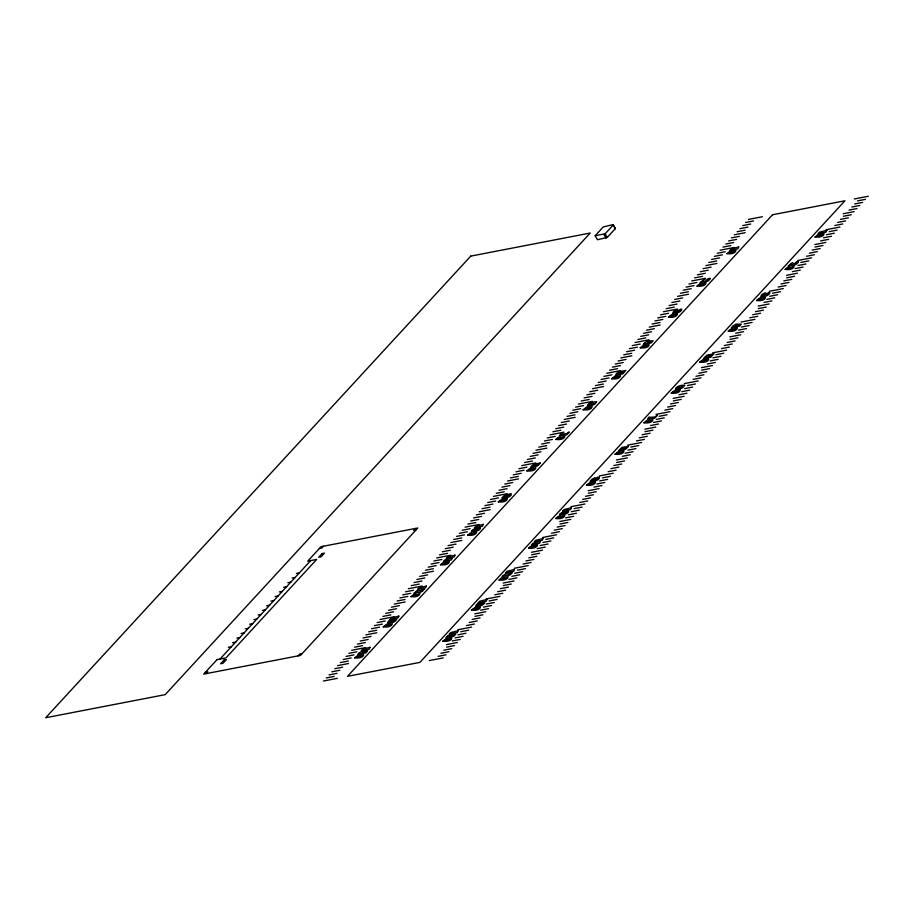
<?xml version="1.0" encoding="UTF-8"?>
<svg xmlns="http://www.w3.org/2000/svg" width="914" height="914" viewBox="0 0 914 914"><rect width="100%" height="100%" fill="white"/><g stroke="black" fill="none" stroke-linecap="round" stroke-linejoin="round"><path stroke-width="1.37" d="M613.043 224.604L615.316 228.626L613.043 224.604L603.274 226.912L595.174 235.721L597.242 239.354M595.174 235.721L605.125 233.801L613.237 224.993M597.436 239.742L607.204 237.434L615.316 228.626M206.096 673.641L207.798 671.79L205.41 672.247M323.419 546.229L321.717 548.08L319.329 548.537M220.011 659.063L310.691 560.579M298.09 655.864L299.792 654.024L302.18 653.556M415.413 528.463L413.711 530.303L416.099 529.846M748.429 219.417L762.367 216.732M854.361 198.955L868.3 196.27M745.596 222.502L753.559 220.96M857.503 200.886L865.467 199.343M742.762 225.575L750.725 224.033M854.67 203.959L862.633 202.417M739.929 228.649L747.892 227.118M851.837 207.032L859.8 205.501M737.095 231.733L745.059 230.191M849.003 210.117L856.966 208.575M734.262 234.807L745.207 232.693M843.176 213.773L854.133 211.648M731.429 237.88L739.392 236.349M843.336 216.264L851.3 214.733M728.595 240.965L736.558 239.422M840.503 219.349L848.466 217.806M725.762 244.038L733.725 242.496M837.67 222.422L845.633 220.891M722.928 247.111L730.892 245.58M834.836 225.507L842.799 223.964M839.966 227.038L826.028 229.734M720.095 250.196L734.033 247.5M717.261 253.269L725.225 251.738M829.169 231.653L837.133 230.122M714.428 256.354L722.391 254.812M826.336 234.738L834.299 233.196M711.595 259.427L719.558 257.885M823.503 237.811L831.466 236.269M708.761 262.501L716.725 260.97M820.658 240.885L828.632 239.354M705.928 265.586L716.873 263.472M814.842 244.541L825.799 242.427M703.095 268.659L711.058 267.117M814.991 247.043L822.966 245.5M700.261 271.732L708.224 270.201M812.158 250.116L820.132 248.585M697.416 274.817L705.391 273.275M809.324 253.201L817.299 251.658M694.583 277.89L702.558 276.348M806.491 256.274L814.454 254.732M691.749 280.964L705.688 278.279M797.682 260.513L811.621 257.817M688.916 284.048L696.891 282.506M800.824 262.432L808.787 260.89M686.083 287.122L694.057 285.591M797.991 265.506L805.954 263.975M683.249 290.206L691.213 288.664M795.157 268.59L803.12 267.048M680.416 293.28L688.379 291.737M792.324 271.664L800.287 270.121M677.582 296.353L688.539 294.239M786.508 275.32L797.454 273.206M674.749 299.438L682.712 297.895M786.657 277.822L794.62 276.279M671.916 302.511L679.879 300.969M783.824 280.895L791.787 279.353M669.082 305.584L677.046 304.054M780.99 283.968L788.953 282.437M666.249 308.669L674.212 307.127M778.157 287.053L786.12 285.511M663.415 311.743L677.354 309.046M769.348 291.28L783.287 288.584M660.582 314.816L668.545 313.285M772.49 293.2L780.453 291.669M657.749 317.901L665.712 316.358M769.657 296.285L777.62 294.742M654.915 320.974L662.879 319.443M766.823 299.358L774.786 297.827M652.082 324.059L660.045 322.516M763.99 302.443L771.953 300.9M649.248 327.132L660.205 325.018M758.163 306.087L769.12 303.974M646.415 330.205L654.378 328.674M758.323 308.589L766.286 307.058M643.582 333.29L651.545 331.748M755.49 311.674L763.453 310.132M640.748 336.363L648.712 334.821M752.656 314.747L760.619 313.205M637.915 339.437L645.878 337.906M749.823 317.821L757.786 316.29M635.081 342.522L649.02 339.825M741.014 322.059L754.953 319.363M632.248 345.595L640.211 344.052M744.156 323.979L752.119 322.436M629.415 348.668L637.378 347.137M741.323 327.052L749.286 325.521M626.581 351.753L634.544 350.211M738.489 330.137L746.452 328.594M623.748 354.826L631.711 353.284M735.656 333.21L743.619 331.679M620.914 357.911L631.86 355.786M729.829 336.866L740.786 334.752M618.081 360.984L626.044 359.442M729.989 339.368L737.952 337.826M615.248 364.058L623.211 362.527M727.156 342.442L735.119 340.911M612.414 367.142L620.378 365.6M724.322 345.526L732.285 343.984M609.581 370.216L617.544 368.673M721.489 348.6L729.452 347.057M606.747 373.289L620.686 370.604M712.68 352.827L726.619 350.142M603.914 376.374L611.877 374.831M715.822 354.758L723.785 353.215M601.081 379.447L609.044 377.905M712.977 357.831L720.952 356.289M598.247 382.52L606.211 380.989M710.144 360.904L718.118 359.373M595.414 385.605L603.377 384.063M707.31 363.989L715.285 362.447M592.569 388.678L603.526 386.565M701.495 367.645L712.452 365.531M589.736 391.752L597.71 390.221M701.644 370.147L709.618 368.605M586.902 394.837L594.877 393.294M698.81 373.22L706.773 371.678M584.069 397.91L592.044 396.379M695.977 376.294L703.94 374.763M581.235 400.995L589.21 399.452M693.143 379.379L701.107 377.836M578.402 404.068L592.341 401.372M684.335 383.606L698.273 380.909M575.569 407.141L583.532 405.61M687.477 385.525L695.44 383.994M572.735 410.226L580.698 408.684M684.643 388.61L692.606 387.068M569.902 413.299L577.865 411.757M681.81 391.683L689.773 390.141M567.068 416.373L575.032 414.842M678.976 394.757L686.94 393.226M564.235 419.457L575.192 417.344M673.161 398.413L684.106 396.299M561.402 422.531L569.365 420.988M673.31 400.915L681.273 399.372M558.568 425.604L566.531 424.073M670.476 403.988L678.439 402.457M555.735 428.689L563.698 427.146M667.643 407.073L675.606 405.53M552.901 431.762L560.865 430.231M664.809 410.146L672.773 408.615M550.068 434.847L564.007 432.151M656.001 414.385L669.939 411.688M547.235 437.92L555.198 436.378M659.143 416.304L667.106 414.762M544.401 440.994L552.364 439.463M656.309 419.377L664.272 417.847M541.568 444.078L549.531 442.536M653.476 422.462L661.439 420.92M538.734 447.152L546.698 445.609M650.642 425.536L658.606 423.993M535.901 450.225L546.858 448.111M644.816 429.192L655.772 427.078M533.068 453.31L541.031 451.767M644.976 431.694L652.939 430.151M530.234 456.383L538.197 454.841M642.142 434.767L650.105 433.225M527.401 459.456L535.364 457.925M639.309 437.84L647.272 436.309M524.567 462.541L532.531 460.999M636.475 440.925L644.439 439.383M521.734 465.614L535.673 462.93M627.667 445.152L641.605 442.467M518.901 468.699L526.864 467.157M630.809 447.083L638.772 445.541M516.067 471.773L524.03 470.23M627.975 450.156L635.938 448.614M513.234 474.846L521.197 473.315M625.142 453.23L633.105 451.699M510.4 477.931L518.364 476.388M622.308 456.315L630.272 454.772M507.567 481.004L518.512 478.89M616.482 459.959L627.438 457.845M504.734 484.077L512.697 482.546M616.642 462.461L624.605 460.93M501.9 487.162L509.863 485.62M613.808 465.546L621.771 464.004M499.067 490.235L507.03 488.693M610.975 468.619L618.938 467.077M496.233 493.309L504.197 491.778M608.13 471.693L616.105 470.162M493.4 496.393L507.339 493.697M599.333 475.931L613.271 473.235M490.567 499.467L498.53 497.924M602.463 477.851L610.438 476.32M487.733 502.54L495.696 501.009M599.63 480.935L607.604 479.393M484.888 505.625L492.863 504.082M596.796 484.009L604.771 482.466M482.055 508.698L490.03 507.167M593.963 487.082L601.938 485.551M479.222 511.783L490.178 509.658M588.148 490.738L599.093 488.624M476.388 514.856L484.363 513.314M588.296 493.24L596.259 491.698M473.555 517.93L481.529 516.399M585.463 496.313L593.426 494.782M470.721 521.014L478.696 519.472M582.629 499.398L590.593 497.856M467.888 524.088L475.851 522.545M579.796 502.472L587.759 500.929M465.055 527.161L478.993 524.476M570.987 506.699L584.926 504.014M462.221 530.246L470.184 528.703M574.129 508.63L582.092 507.087M459.388 533.319L467.351 531.777M571.296 511.703L579.259 510.161M456.554 536.392L464.518 534.861M568.462 514.788L576.426 513.245M453.721 539.477L461.684 537.935M565.629 517.861L573.592 516.319M450.888 542.55L461.844 540.437M559.814 521.517L570.759 519.403M296.376 573.466L299.358 572.884M448.054 545.635L456.017 544.093M559.962 524.019L567.925 522.477M292.126 578.082L295.108 577.511M445.221 548.708L453.184 547.166M557.129 527.092L565.092 525.55M442.387 551.782L450.351 550.251M554.295 530.166L562.259 528.635M287.864 582.698L290.858 582.127M439.554 554.867L447.517 553.324M551.462 533.25L559.425 531.708M283.614 587.314L286.608 586.742M436.721 557.94L450.659 555.244M542.653 537.478L556.592 534.781M433.887 561.013L441.85 559.482M545.795 539.397L553.758 537.866M279.364 591.929L282.357 591.358M431.054 564.098L439.017 562.556M542.962 542.482L550.925 540.939M275.114 596.545L278.107 595.974M428.22 567.171L436.184 565.629M540.128 545.555L548.092 544.013M425.387 570.245L433.35 568.714M537.295 548.629L545.258 547.098M270.864 601.161L273.857 600.589M422.554 573.329L433.499 571.216M531.468 552.284L542.425 550.171M266.614 605.776L269.607 605.205M419.72 576.403L427.683 574.872M531.628 554.787L539.591 553.256M416.887 579.487L424.85 577.945M528.795 557.871L536.758 556.329M262.364 610.392L265.357 609.821M414.053 582.561L422.017 581.018M525.961 560.945L533.925 559.402M258.114 615.008L261.107 614.437M411.22 585.634L419.183 584.103M523.128 564.018L531.091 562.487M408.387 588.719L422.325 586.023M514.319 568.257L528.258 565.56M253.864 619.623L256.857 619.052M405.553 591.792L413.516 590.25M517.461 570.176L525.424 568.634M249.613 624.239L252.607 623.668M402.72 594.865L410.683 593.335M514.628 573.249L522.591 571.718M399.886 597.95L407.85 596.408M511.794 576.334L519.758 574.792M245.363 628.855L248.357 628.284M397.053 601.024L405.016 599.481M508.961 579.407L516.924 577.865M241.113 633.482L244.095 632.899M394.22 604.097L405.165 601.983M503.134 583.063L514.091 580.95M391.386 607.182L399.349 605.639M503.294 585.566L511.257 584.023M236.863 638.098L239.845 637.515M388.553 610.255L396.516 608.713M500.449 588.639L508.424 587.108M232.613 642.713L235.595 642.131M385.719 613.34L393.683 611.797M497.616 591.724L505.591 590.181M382.886 616.413L390.849 614.871M494.782 594.797L502.757 593.255M228.363 647.329L231.345 646.746M380.053 619.486L393.991 616.801M485.985 599.024L499.924 596.339M377.208 622.571L385.182 621.029M489.116 600.955L497.09 599.413M374.374 625.644L382.349 624.102M486.282 604.028L494.257 602.486M371.541 628.718L379.516 627.187M483.449 607.102L491.412 605.571M368.708 631.803L376.682 630.26M480.615 610.186L488.579 608.644M365.874 634.876L376.831 632.762M474.8 613.842L485.745 611.717M363.041 637.949L371.015 636.418M474.949 616.333L482.912 614.802M360.207 641.034L368.171 639.492M472.115 619.418L480.079 617.875M357.374 644.107L365.337 642.565M469.282 622.491L477.245 620.949M354.541 647.181L362.504 645.65M466.448 625.576L474.412 624.034M351.707 650.265L365.646 647.569M457.64 629.803L471.578 627.107M348.874 653.339L356.837 651.808M460.782 631.723L468.745 630.192M346.04 656.423L354.004 654.881M457.948 634.807L465.912 633.265M343.207 659.497L351.17 657.954M455.115 637.881L463.078 636.338M340.374 662.57L348.337 661.039M452.281 640.954L460.245 639.423M337.54 665.655L348.497 663.53M446.466 644.61L457.411 642.496M334.707 668.728L342.67 667.186M446.615 647.112L454.578 645.57M331.873 671.801L339.837 670.27M443.781 650.185L451.745 648.654M329.04 674.886L337.003 673.344M440.948 653.27L448.911 651.728M326.207 677.96L334.17 676.417M438.114 656.343L446.078 654.801M323.373 681.033L337.312 678.348M429.306 660.571L443.244 657.886M605.125 233.801L607.204 237.434M603.971 234.452L606.051 238.074M540.323 463.055L537.329 466.014L530.611 467.237L533.89 464.038L540.323 463.055M628.444 446.409L625.45 449.357L618.732 450.591L622.011 447.38L628.444 446.409M391.375 622.103C392.643 624.136 399.818 617.784 395.065 618.984L393.648 620.515C397.156 619.738 391.329 622.263 393.397 620.263L388.941 621.828L392.723 619.429C388.004 619.144 384.771 626.124 391.375 622.103M479.496 605.445C480.798 607.433 487.836 601.229 483.175 602.326L481.769 603.857C485.265 603.08 479.439 605.605 481.507 603.606L477.005 605.114L479.427 604.314L480.844 602.772C476.125 602.486 472.892 609.478 479.496 605.445M676.52 312.394C677.788 314.427 684.952 308.075 680.199 309.275L678.782 310.806C682.358 310.029 676.326 312.565 678.531 310.554L674.029 312.062L676.451 311.263L677.868 309.72C673.15 309.435 669.916 316.427 676.52 312.394M764.63 295.736C765.898 297.781 773.073 291.429 768.32 292.617L766.903 294.159C770.479 293.371 764.435 295.919 766.652 293.897L762.196 295.473L765.978 293.074C761.259 292.777 758.026 299.769 764.63 295.736M621.977 372.535L619.863 374.443L615.396 375.186L617.281 372.752L620.926 371.37L619.509 372.901C612.768 374.843 623.462 373.312 621.874 371.198L625.827 370.49L622.788 373.78L621.52 374.032L623.268 372.124L621.977 372.535M710.098 355.877L707.973 357.797L703.517 358.528L706.785 355.306L709.047 354.712L705.322 357.123L708.647 356.494L709.984 354.541L713.937 353.832L710.909 357.134L709.63 357.374L711.389 355.466L710.098 355.877M424.222 589.096L422.736 590.947A2.662 0.88 -29.8 0 1 421.263 591.884L419.206 592.443L416.841 591.461L413.928 593.403L418.178 589.804C418.646 591.964 424.747 590.01 421.034 590.387L422.291 589.004L424.222 589.096M512.331 572.438L510.857 574.3A2.662 0.88 -29.8 0 1 509.384 575.226L507.316 575.786L504.951 574.803L502.049 576.745L506.299 573.147C506.813 575.352 512.857 573.307 509.144 573.729L510.412 572.358L512.331 572.438M710.315 278.519L708.841 280.381A2.662 0.88 -29.8 0 1 707.356 281.306L705.3 281.878L702.935 280.884L700.033 282.837L704.271 279.238C704.797 281.432 710.841 279.398 707.128 279.81L708.396 278.439L710.315 278.519M798.436 261.872L796.951 263.723A2.662 0.88 -29.8 0 1 795.477 264.66L793.421 265.22L791.056 264.226L788.142 266.18L792.392 262.581C792.906 264.774 798.95 262.741 795.237 263.163L796.505 261.781L798.436 261.872M502.197 497.742C503.785 499.455 512.548 496.519 511.257 493.754C509.029 493.092 502.392 498.518 505.373 496.119L506.79 494.577L504.082 495.742L502.197 497.742M590.307 481.084C591.895 482.809 600.669 479.861 599.378 477.108C597.15 476.434 590.513 481.861 593.494 479.462L594.911 477.919L592.192 479.085L590.307 481.084M596.568 402.011L594.626 404.308L591.906 405.473L593.323 403.931C596.305 401.543 589.667 406.959 587.439 406.296C586.342 403.394 594.146 401.143 596.568 402.011M684.689 385.354L682.735 387.662L680.027 388.816L681.444 387.285C684.415 384.885 677.777 390.301 675.56 389.638C674.463 386.748 682.267 384.497 684.689 385.354M354.701 657.863C367.062 659.611 366.091 647.866 354.701 657.863M383.274 626.867C395.636 628.615 394.665 616.87 383.274 626.867M410.946 596.648C423.296 598.396 422.325 586.662 410.946 596.648M440.434 564.761C452.796 566.497 451.824 554.764 440.434 564.761M467.671 535.17C480.033 536.918 479.062 525.184 467.671 535.17M471.521 531C483.872 532.748 482.9 521.003 471.521 531M442.822 641.205C455.172 642.953 454.201 631.22 442.822 641.205M498.358 501.855C510.709 503.603 509.738 491.858 498.358 501.855M471.396 610.209C483.746 611.957 482.775 600.224 471.396 610.209M526.887 470.87C539.237 472.618 538.266 460.873 526.887 470.87M499.055 580.002C511.417 581.738 510.446 570.005 499.055 580.002M555.826 439.44C568.177 441.188 567.206 429.443 555.826 439.44M528.555 548.103C540.905 549.84 539.934 538.106 528.555 548.103M583.132 409.78C595.494 411.529 594.523 399.784 583.132 409.78M555.792 518.524C568.142 520.26 567.171 508.527 555.792 518.524M559.631 514.342C571.993 516.09 571.022 504.357 559.631 514.342M611.626 378.796C623.976 380.544 623.017 368.81 611.626 378.796M586.468 485.197C598.83 486.945 597.859 475.211 586.468 485.197M640.188 347.823C652.539 349.571 651.568 337.837 640.188 347.823M615.008 454.212C627.358 455.96 626.387 444.227 615.008 454.212M668.42 317.158C680.77 318.906 679.799 307.173 668.42 317.158M643.947 422.782C656.298 424.53 655.327 412.797 643.947 422.782M697.039 286.082C709.39 287.819 708.419 276.085 697.039 286.082M671.253 393.123C683.603 394.871 682.632 383.137 671.253 393.123M726.916 253.635C739.277 255.372 738.306 243.638 726.916 253.635M699.747 362.15C712.097 363.886 711.126 352.153 699.747 362.15M728.298 331.176C740.66 332.913 739.689 321.18 728.298 331.176M756.541 300.512C768.891 302.248 767.92 290.515 756.541 300.512M785.16 269.424C797.511 271.172 796.54 259.427 785.16 269.424M815.037 236.977C827.387 238.714 826.416 226.98 815.037 236.977M509.932 495.319L506.756 496.211L509.932 495.319M588.833 404.548L591.952 403.828L588.833 404.548M598.042 478.673L594.865 479.564L598.042 478.673M676.954 387.89L680.073 387.182L676.954 387.89M370.067 647.318L369.233 649.191L361.27 650.722L362.687 649.191L370.067 647.318M398.87 616.093L398.036 617.955L390.072 619.486L391.489 617.955L398.87 616.093M426.324 586.091L425.49 587.953L417.527 589.496L418.943 587.965L426.324 586.091M452.224 558.1L451.39 559.962L443.427 561.504L444.844 559.974L452.224 558.1M454.955 555.141L454.121 557.003L446.158 558.545L447.574 557.003L454.955 555.141M483.3 524.35L482.478 526.213L474.503 527.755L475.92 526.213L483.3 524.35M458.188 630.671L457.354 632.534L449.391 634.076L450.808 632.534L458.188 630.671M486.979 599.435L486.145 601.298L478.182 602.84L479.599 601.298L486.979 599.435M514.433 569.433L513.611 571.307L505.648 572.838L507.053 571.307L514.433 569.433M540.334 541.454L539.511 543.316L531.548 544.847L532.953 543.316L540.334 541.454M543.065 538.483L542.242 540.345L534.279 541.888L535.684 540.345L543.065 538.483M571.421 507.693L570.587 509.555L562.624 511.097L564.041 509.566L571.421 507.693M738.706 246.974L737.872 248.848L729.909 250.379L731.326 248.848L738.706 246.974M826.816 230.328L825.993 232.19L818.019 233.733L819.435 232.19L826.816 230.328M362.447 655.567L356.506 657.006L362.447 655.567M391.021 624.57L385.091 626.01L391.021 624.57M418.692 594.351L412.694 595.734L418.692 594.351M448.18 562.453L442.193 563.835L448.18 562.453M475.417 532.873L469.476 534.313L475.417 532.873M479.267 528.703L473.326 530.143L479.267 528.703M506.105 499.558L500.164 500.998L506.105 499.558M534.633 468.574L528.692 470.013L534.633 468.574M563.572 437.143L557.586 438.526L563.572 437.143M590.878 407.484L584.937 408.924L590.878 407.484M619.372 376.499L613.431 377.939L619.372 376.499M450.568 638.909L444.581 640.291L450.568 638.909M647.935 345.526L641.936 346.909L647.935 345.526M479.142 607.913L473.155 609.295L479.142 607.913M676.166 314.862L670.179 316.244L676.166 314.862M506.802 577.694L500.861 579.145L506.802 577.694M704.785 283.786L698.844 285.225L704.785 283.786M536.301 545.795L530.314 547.189L536.301 545.795M734.662 251.327L728.675 252.721L734.662 251.327M563.538 516.216L557.551 517.598L563.538 516.216M567.377 512.046L561.39 513.428L567.377 512.046M594.214 482.9L588.273 484.34L594.214 482.9M622.754 451.916L616.813 453.355L622.754 451.916M651.693 420.486L645.695 421.868L651.693 420.486M678.999 390.826L673.012 392.209L678.999 390.826M707.493 359.842L701.495 361.224L707.493 359.842M736.044 328.869L730.103 330.32L736.044 328.869M764.287 298.204L758.346 299.655L764.287 298.204M792.906 267.128L786.908 268.51L792.906 267.128M822.783 234.681L816.796 236.063L822.783 234.681M535.261 465.02L532.462 465.797L535.261 465.02M623.382 448.363L620.583 449.14L623.382 448.363M538.472 464.403L536.392 465.02L538.472 464.403M626.593 447.746L624.548 448.431L626.593 447.746M470.756 256.114L45.7 717.73L165.171 694.651L590.227 233.036L470.756 256.114M217.029 659.634L203.708 674.098L300.478 655.407L417.801 527.995L321.02 546.698L307.71 561.162L316.667 559.425L225.987 657.909L217.029 659.634M223.999 660.057L220.605 663.747L222.993 663.29L226.398 659.6L223.999 660.057M322.048 553.576L318.655 557.266L321.043 556.809L324.436 553.119L322.048 553.576M359.259 652.916L357.842 654.458L365.806 652.916L367.679 650.882L362.332 650.825L359.259 652.916M560.888 433.933L559.482 435.464L566.543 434.904L569.251 431.979L566.417 433.773L560.888 433.933M644.736 342.887L643.319 344.418L651.282 342.876L653.156 340.842L647.82 340.785L644.736 342.887M362.641 651.705L362.013 652.39L365.406 651.728L362.641 651.705M648.117 341.665L647.489 342.35L650.882 341.699L648.117 341.665M772.57 214.756L347.491 676.326L419.914 662.387L844.97 200.772L772.57 214.756M447.369 636.27L445.952 637.801L453.915 636.258L455.789 634.225L450.453 634.167L447.369 636.27M649.009 417.287L647.603 418.818L654.664 418.258L657.36 415.322L654.538 417.115L649.009 417.287M732.845 326.229L731.44 327.76L739.403 326.229L741.277 324.196L735.93 324.127L732.845 326.229M450.751 635.047L450.134 635.733L453.515 635.081L450.751 635.047M736.238 325.018L735.61 325.692L739.003 325.041L736.238 325.018"/></g></svg>
